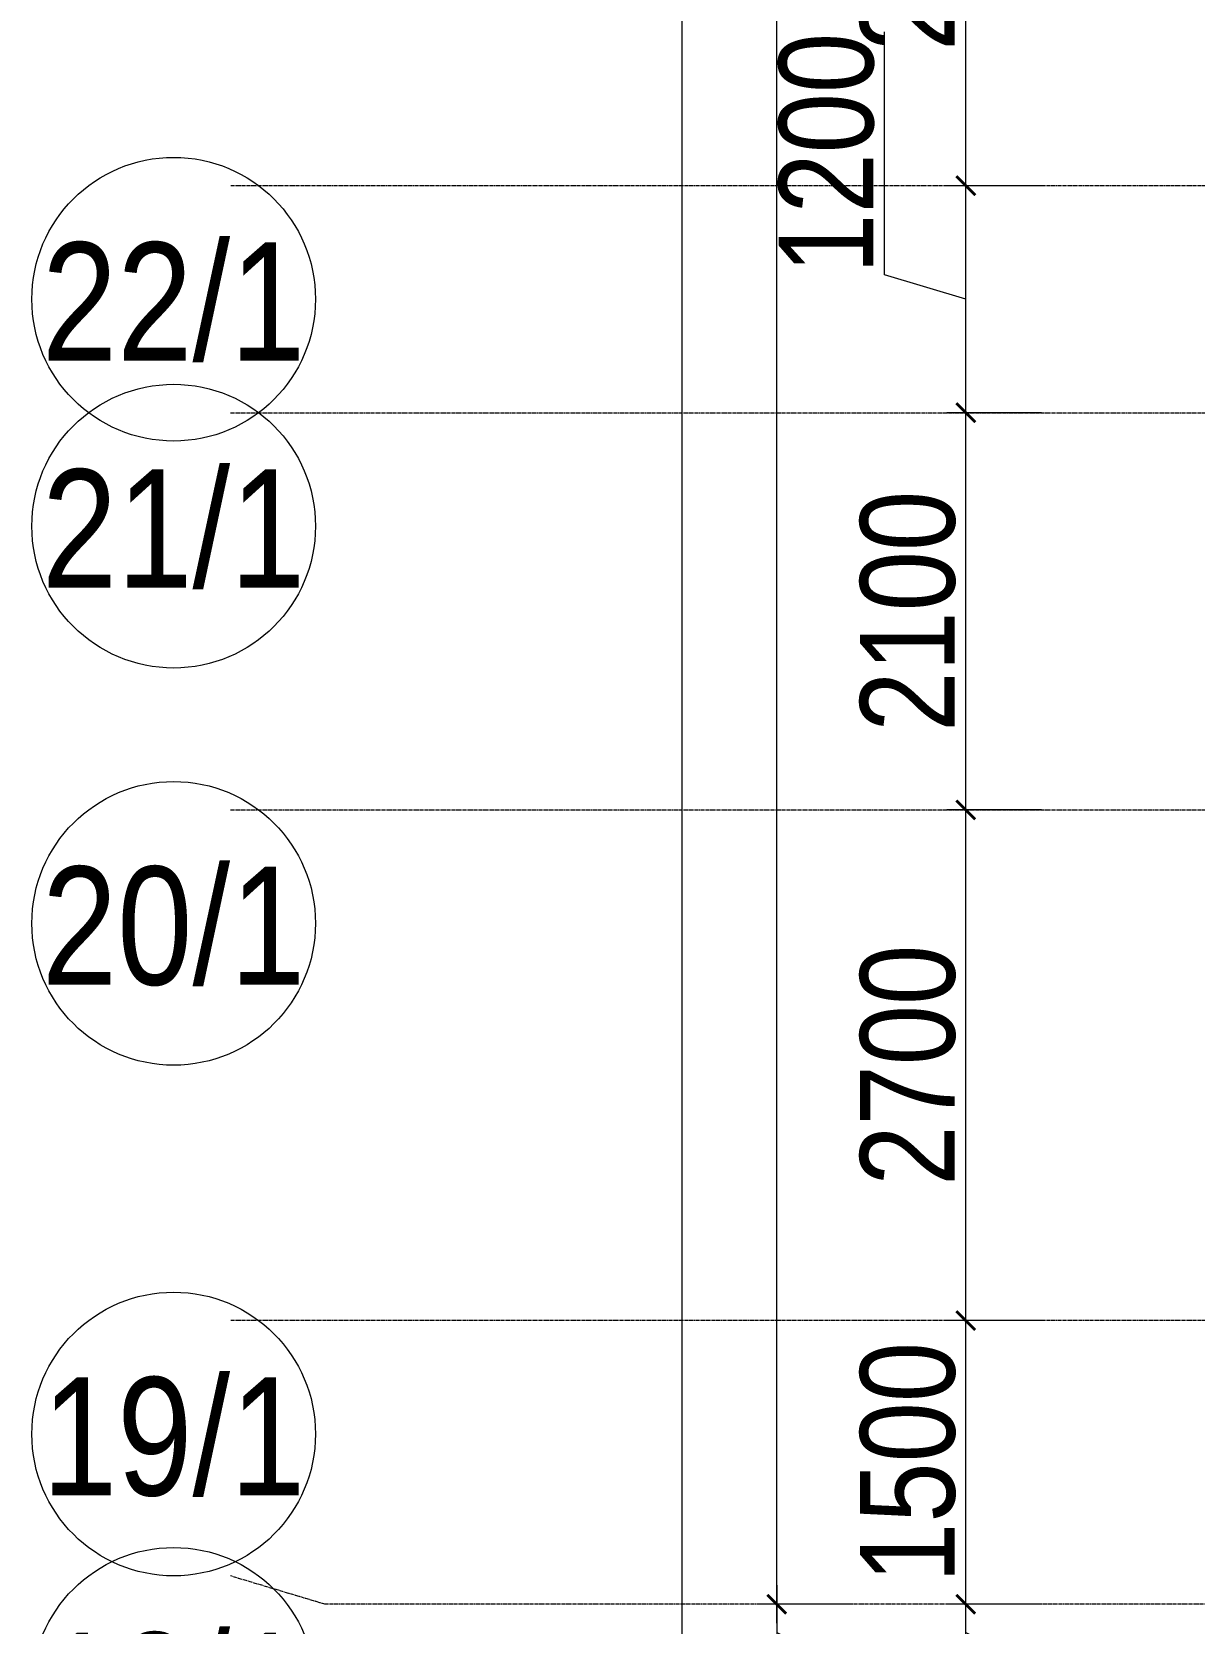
# Model space of a CAD drawing. Header units: millimetres. Extents: x 538266 to 1167394, y 114608 to 637157.
# Drawn here: x 1039429 to 1045576, y 565369 to 573782 of the extents above; entities that cross this region are included whole.
import ezdxf
from ezdxf.enums import TextEntityAlignment as Align

# ---------------------------------------------------------------- set-up
doc = ezdxf.new("R2010")
doc.units = ezdxf.units.MM
doc.linetypes.add('CENTER2', pattern=[28.575, 19.05, -3.175, 3.175, -3.175])
doc.layers.get('Defpoints').update_dxf_attribs({"color": 140})
doc.layers.add('РД_Оси_100', color=7, linetype='Continuous', lineweight=0, true_color=0x525252)
doc.layers.add('РД_Оси_размер', color=8, linetype='Continuous', lineweight=0)
doc.styles.add('style1', font='ARIALN.TTF')
doc.styles.add('ккк', font='isocpeur.ttf', dxfattribs={"width": 0.85, "oblique": 15})
doc.dimstyles.new('Dim100_ареал', dxfattribs={"dimscale": 100, "dimtxt": 2.5, "dimasz": 1, "dimexe": 1, "dimexo": 1, "dimgap": 0.5, "dimtad": 1, "dimzin": 12, "dimdsep": 46, "dimtxsty": 'style1', "dimblk": 'ARCHTICK', "dimcen": 1, "dimdle": 1, "dimclrd": 256, "dimclre": 256, "dimaunit": 1, "dimadec": 0, "dimazin": 3, "dimtfac": 1, "dimtmove": 1, "dimatfit": 3, "dimldrblk": 'OPEN30', "dimfxl": 4, "dimfxlon": 1, "dimtolj": 1, "dimtzin": 0, "dimlwd": 9, "dimlwe": 9, "dimarcsym": 0})

# ---------------------------------------------------------------- blocks, each defined once
blk = doc.blocks.new('A-iden')
at = {"linetype": 'Continuous', "lineweight": 5}
blk.add_circle((0, -4), 3, dxfattribs=at)
at = {"color": 0, "linetype": 'Continuous', "lineweight": 20, "style": 'ккк', "width": 0.85}
blk.add_attdef('ID', text='', height=8, dxfattribs=at).set_placement((0.314, -3.853), align=Align.MIDDLE_CENTER)
blk = doc.blocks.new('_ArchTick')
at = {"color": 0, "linetype": 'ByBlock', "const_width": 0.15}
blk.add_lwpolyline([(-0.5, -0.5), (0.5, 0.5)], dxfattribs=at)
blk = doc.blocks.new('*D967')
at = {"layer": 'Defpoints', "color": 0, "transparency": 16777216}
for p in [(-3565.6, 134700), (-1065.6, 134700), (-1065.6, 0)]:
    blk.add_point(p, dxfattribs=at)
at = {"layer": 'РД_Оси_размер', "lineweight": 9, "transparency": 16777216}
for p, q in [((-3565.6, -100), (-3565.6, 134800)), ((-3165.6, 134700), (-3665.6, 134700)), ((-3165.6, 0), (-3665.6, 0))]:
    blk.add_line(p, q, dxfattribs=at)
at = {"layer": 'РД_Оси_размер', "lineweight": 9, "transparency": 16777216, "xscale": 100, "yscale": 100, "zscale": 100}
for p, rotation in [((-3565.6, 134700), 90), ((-3565.6, 0), 270)]:
    blk.add_blockref('_ArchTick', p, dxfattribs=dict(at, rotation=rotation))
at = {"layer": 'РД_Оси_размер', "color": 0, "transparency": 16777216, "insert": (-3870.9, 67350), "char_height": 500, "attachment_point": 5, "rotation": 90, "style": 'style1'}
blk.add_mtext('\\A1;134700', dxfattribs=at)
blk = doc.blocks.new('_Open30')
at = {"color": 0, "linetype": 'ByBlock', "lineweight": -2}
for p, q in [((-1, 0.268), (0, 0)), ((0, 0), (-1, -0.268)), ((0, 0), (-1, 0))]:
    blk.add_line(p, q, dxfattribs=at)
blk = doc.blocks.new('*D865')
at = {"layer": 'Defpoints', "color": 0, "transparency": 16777216}
for p in [(-2065.6, 68700), (-1065.6, 68700), (-1065.6, 68400)]:
    blk.add_point(p, dxfattribs=at)
at = {"layer": 'РД_Оси_размер', "lineweight": 9, "transparency": 16777216}
for p, q in [((-2065.6, 68300), (-2065.6, 68800)), ((-1665.6, 68700), (-2165.6, 68700)), ((-2065.6, 68550), (-1559, 68298.5)), ((-1665.6, 68400), (-2165.6, 68400)), ((-1559, 68298.5), (-1559, 67294))]:
    blk.add_line(p, q, dxfattribs=at)
at = {"layer": 'РД_Оси_размер', "lineweight": 9, "transparency": 16777216, "xscale": 100, "yscale": 100, "zscale": 100}
for p, rotation in [((-2065.6, 68700), 90), ((-2065.6, 68400), 270)]:
    blk.add_blockref('_ArchTick', p, dxfattribs=dict(at, rotation=rotation))
at = {"layer": 'РД_Оси_размер', "color": 0, "transparency": 16777216, "insert": (-1864.2, 67796.2), "char_height": 500, "attachment_point": 5, "rotation": 90, "style": 'style1'}
blk.add_mtext('\\A1;300', dxfattribs=at)
blk = doc.blocks.new('*D866')
at = {"layer": 'Defpoints', "color": 0, "transparency": 16777216}
for p in [(-2065.6, 70200), (-1065.6, 70200), (-1065.6, 68700)]:
    blk.add_point(p, dxfattribs=at)
at = {"layer": 'РД_Оси_размер', "lineweight": 9, "transparency": 16777216}
for p, q in [((-2065.6, 68600), (-2065.6, 70300)), ((-1665.6, 70200), (-2165.6, 70200)), ((-1665.6, 68700), (-2165.6, 68700))]:
    blk.add_line(p, q, dxfattribs=at)
at = {"layer": 'РД_Оси_размер', "lineweight": 9, "transparency": 16777216, "xscale": 100, "yscale": 100, "zscale": 100}
for p, rotation in [((-2065.6, 70200), 90), ((-2065.6, 68700), 270)]:
    blk.add_blockref('_ArchTick', p, dxfattribs=dict(at, rotation=rotation))
at = {"layer": 'РД_Оси_размер', "color": 0, "transparency": 16777216, "insert": (-2370.9, 69450), "char_height": 500, "attachment_point": 5, "rotation": 90, "style": 'style1'}
blk.add_mtext('\\A1;1500', dxfattribs=at)
blk = doc.blocks.new('*D867')
at = {"layer": 'Defpoints', "color": 0, "transparency": 16777216}
for p in [(-2065.6, 72900), (-1065.6, 72900), (-1065.6, 70200)]:
    blk.add_point(p, dxfattribs=at)
at = {"layer": 'РД_Оси_размер', "lineweight": 9, "transparency": 16777216}
for p, q in [((-2065.6, 70100), (-2065.6, 73000)), ((-1665.6, 72900), (-2165.6, 72900)), ((-1665.6, 70200), (-2165.6, 70200))]:
    blk.add_line(p, q, dxfattribs=at)
at = {"layer": 'РД_Оси_размер', "lineweight": 9, "transparency": 16777216, "xscale": 100, "yscale": 100, "zscale": 100}
for p, rotation in [((-2065.6, 72900), 90), ((-2065.6, 70200), 270)]:
    blk.add_blockref('_ArchTick', p, dxfattribs=dict(at, rotation=rotation))
at = {"layer": 'РД_Оси_размер', "color": 0, "transparency": 16777216, "insert": (-2370.9, 71550), "char_height": 500, "attachment_point": 5, "rotation": 90, "style": 'style1'}
blk.add_mtext('\\A1;2700', dxfattribs=at)
blk = doc.blocks.new('*D868')
at = {"layer": 'Defpoints', "color": 0, "transparency": 16777216}
for p in [(-2065.6, 75000), (-1065.6, 75000), (-1065.6, 72900)]:
    blk.add_point(p, dxfattribs=at)
at = {"layer": 'РД_Оси_размер', "lineweight": 9, "transparency": 16777216}
for p, q in [((-2065.6, 72800), (-2065.6, 75100)), ((-1665.6, 75000), (-2165.6, 75000)), ((-1665.6, 72900), (-2165.6, 72900))]:
    blk.add_line(p, q, dxfattribs=at)
at = {"layer": 'РД_Оси_размер', "lineweight": 9, "transparency": 16777216, "xscale": 100, "yscale": 100, "zscale": 100}
for p, rotation in [((-2065.6, 75000), 90), ((-2065.6, 72900), 270)]:
    blk.add_blockref('_ArchTick', p, dxfattribs=dict(at, rotation=rotation))
at = {"layer": 'РД_Оси_размер', "color": 0, "transparency": 16777216, "insert": (-2370.9, 73950), "char_height": 500, "attachment_point": 5, "rotation": 90, "style": 'style1'}
blk.add_mtext('\\A1;2100', dxfattribs=at)
blk = doc.blocks.new('*D869')
at = {"layer": 'Defpoints', "color": 0, "transparency": 16777216}
for p in [(-2065.6, 76200), (-1065.6, 76200), (-1065.6, 75000)]:
    blk.add_point(p, dxfattribs=at)
at = {"layer": 'РД_Оси_размер', "lineweight": 9, "transparency": 16777216}
for p, q in [((-2495.9, 75729.1), (-2495.9, 77013.6)), ((-2065.6, 74900), (-2065.6, 76300)), ((-1665.6, 76200), (-2165.6, 76200)), ((-2065.6, 75600), (-2495.9, 75729.1)), ((-1665.6, 75000), (-2165.6, 75000))]:
    blk.add_line(p, q, dxfattribs=at)
at = {"layer": 'РД_Оси_размер', "lineweight": 9, "transparency": 16777216, "xscale": 100, "yscale": 100, "zscale": 100}
for p, rotation in [((-2065.6, 76200), 90), ((-2065.6, 75000), 270)]:
    blk.add_blockref('_ArchTick', p, dxfattribs=dict(at, rotation=rotation))
at = {"layer": 'РД_Оси_размер', "color": 0, "transparency": 16777216, "insert": (-2801.2, 76371.3), "char_height": 500, "attachment_point": 5, "rotation": 90, "style": 'style1'}
blk.add_mtext('\\A1;1200', dxfattribs=at)
blk = doc.blocks.new('*D870')
at = {"layer": 'Defpoints', "color": 0, "transparency": 16777216}
for p in [(-2065.6, 78900), (-1065.6, 78900), (-1065.6, 76200)]:
    blk.add_point(p, dxfattribs=at)
at = {"layer": 'РД_Оси_размер', "lineweight": 9, "transparency": 16777216}
for p, q in [((-2065.6, 76100), (-2065.6, 79000)), ((-1665.6, 78900), (-2165.6, 78900)), ((-1665.6, 76200), (-2165.6, 76200))]:
    blk.add_line(p, q, dxfattribs=at)
at = {"layer": 'РД_Оси_размер', "lineweight": 9, "transparency": 16777216, "xscale": 100, "yscale": 100, "zscale": 100}
for p, rotation in [((-2065.6, 78900), 90), ((-2065.6, 76200), 270)]:
    blk.add_blockref('_ArchTick', p, dxfattribs=dict(at, rotation=rotation))
at = {"layer": 'РД_Оси_размер', "color": 0, "transparency": 16777216, "insert": (-2370.9, 77550), "char_height": 500, "attachment_point": 5, "rotation": 90, "style": 'style1'}
blk.add_mtext('\\A1;2700', dxfattribs=at)
blk = doc.blocks.new('*D896')
at = {"layer": 'Defpoints', "color": 0, "transparency": 16777216}
for p in [(-3065.6, 100500), (-1065.6, 100500), (-1065.6, 68700)]:
    blk.add_point(p, dxfattribs=at)
at = {"layer": 'РД_Оси_размер', "lineweight": 9, "transparency": 16777216}
for p, q in [((-3065.6, 68600), (-3065.6, 100600)), ((-2665.6, 100500), (-3165.6, 100500)), ((-2665.6, 68700), (-3165.6, 68700))]:
    blk.add_line(p, q, dxfattribs=at)
at = {"layer": 'РД_Оси_размер', "lineweight": 9, "transparency": 16777216, "xscale": 100, "yscale": 100, "zscale": 100}
for p, rotation in [((-3065.6, 100500), 90), ((-3065.6, 68700), 270)]:
    blk.add_blockref('_ArchTick', p, dxfattribs=dict(at, rotation=rotation))
at = {"layer": 'РД_Оси_размер', "color": 0, "transparency": 16777216, "insert": (-3370.9, 84600), "char_height": 500, "attachment_point": 5, "rotation": 90, "style": 'style1'}
blk.add_mtext('\\A1;31800', dxfattribs=at)
blk = doc.blocks.new('*D897')
at = {"layer": 'Defpoints', "color": 0, "transparency": 16777216}
for p in [(-1065.6, 68700), (-3065.6, 68400), (-1065.6, 68400)]:
    blk.add_point(p, dxfattribs=at)
at = {"layer": 'РД_Оси_размер', "lineweight": 9, "transparency": 16777216}
for p, q in [((-3065.6, 68800), (-3065.6, 68300)), ((-2665.6, 68700), (-3165.6, 68700)), ((-3065.6, 68550), (-2565.6, 68292.1)), ((-2665.6, 68400), (-3165.6, 68400)), ((-2565.6, 68292.1), (-2565.6, 67287.6))]:
    blk.add_line(p, q, dxfattribs=at)
at = {"layer": 'РД_Оси_размер', "lineweight": 9, "transparency": 16777216, "xscale": 100, "yscale": 100, "zscale": 100}
for p, rotation in [((-3065.6, 68700), 90), ((-3065.6, 68400), 270)]:
    blk.add_blockref('_ArchTick', p, dxfattribs=dict(at, rotation=rotation))
at = {"layer": 'РД_Оси_размер', "color": 0, "transparency": 16777216, "insert": (-2870.9, 67789.8), "char_height": 500, "attachment_point": 5, "rotation": 90, "style": 'style1'}
blk.add_mtext('\\A1;300', dxfattribs=at)
blk = doc.blocks.new('СОШ_2200_АР_ОСИ_М100_28.05.24')
at = {"layer": 'РД_Оси_100', "color": 251, "linetype": 'CENTER2', "true_color": 0x636466}
for p, q in [((119910, 76200), (-5954.958, 76200)), ((-5954.958, 75000), (119910, 75000)), ((-5954.958, 72900), (95715.503, 72900))]:
    blk.add_line(p, q, dxfattribs=at)
for points in [[(119910, 70200), (-5954.958, 70200)], [(95715.503, 68700), (-5454.958, 68700), (-5954.958, 68850)]]:
    blk.add_lwpolyline(points, dxfattribs=at)
at = {"layer": 'РД_Оси_100', "color": 251, "true_color": 0x636466}
ref = blk.add_blockref('A-iden', (-6254.958, 76600), dxfattribs=dict(at, xscale=250, yscale=250, zscale=250))
ref.add_attrib('ID', '22/1', dxfattribs={"layer": '0', "linetype": 'Continuous', "height": 625, "style": 'style1'}).set_placement((-6254.958, 75600), align=Align.MIDDLE)
ref = blk.add_blockref('A-iden', (-6254.958, 75400), dxfattribs=dict(at, xscale=250, yscale=250, zscale=250))
ref.add_attrib('ID', '21/1', dxfattribs={"layer": '0', "linetype": 'Continuous', "height": 625, "style": 'style1'}).set_placement((-6254.958, 74400), align=Align.MIDDLE)
ref = blk.add_blockref('A-iden', (-6254.958, 73300), dxfattribs=dict(at, xscale=250, yscale=250, zscale=250))
ref.add_attrib('ID', '20/1', dxfattribs={"layer": '0', "linetype": 'Continuous', "height": 625, "style": 'style1'}).set_placement((-6254.958, 72300), align=Align.MIDDLE)
ref = blk.add_blockref('A-iden', (-6254.958, 70600), dxfattribs=dict(at, xscale=250, yscale=250, zscale=250))
ref.add_attrib('ID', '19/1', dxfattribs={"layer": '0', "linetype": 'Continuous', "height": 625, "style": 'style1'}).set_placement((-6254.958, 69600), align=Align.MIDDLE)
ref = blk.add_blockref('A-iden', (-6254.958, 69250), dxfattribs=dict(at, xscale=250, yscale=250, zscale=250))
ref.add_attrib('ID', '18/1', dxfattribs={"layer": '0', "linetype": 'Continuous', "height": 625, "style": 'style1'}).set_placement((-6254.958, 68250), align=Align.MIDDLE)
at = {"layer": 'РД_Оси_размер', "color": 251, "true_color": 0x636466}
for base, p1, p2, picture, middle in [((-3565.603, 134700), (-1065.603, 0), (-1065.603, 134700), '*D967', (-3870.889, 67350)), ((-3065.603, 100500), (-1065.603, 68700), (-1065.603, 100500), '*D896', (-3370.889, 84600)), ((-2065.603, 78900), (-1065.603, 76200), (-1065.603, 78900), '*D870', (-2370.889, 77550)), ((-2065.603, 76200), (-1065.603, 75000), (-1065.603, 76200), '*D869', (-2801.176, 75779.086)), ((-2065.603, 75000), (-1065.603, 72900), (-1065.603, 75000), '*D868', (-2370.889, 73950)), ((-2065.603, 72900), (-1065.603, 70200), (-1065.603, 72900), '*D867', (-2370.889, 71550)), ((-2065.603, 70200), (-1065.603, 68700), (-1065.603, 70200), '*D866', (-2370.889, 69450))]:
    dim = blk.add_linear_dim(base=base, p1=p1, p2=p2, angle=90, dimstyle='Dim100_ареал', override={"dimtxt": 5}, dxfattribs=at)
    dim.commit()
    dim.dimension.update_dxf_attribs({"geometry": picture, "text_midpoint": middle})
for base, p1, p2, picture, middle in [((-3065.603, 68400), (-1065.603, 68700), (-1065.603, 68400), '*D897', (-2565.603, 68242.057)), ((-2065.603, 68700), (-1065.603, 68400), (-1065.603, 68700), '*D865', (-1558.961, 68248.494))]:
    dim = blk.add_linear_dim(base=base, p1=p1, p2=p2, angle=90, dimstyle='Dim100_ареал', override={"dimtxt": 5}, dxfattribs=at)
    dim.commit()
    dim.dimension.update_dxf_attribs({"geometry": picture, "text_midpoint": middle, "dimtype": 160})

msp = doc.modelspace()

# ---------------------------------------------------------------- block references
at = {"layer": 'РД_Оси_100', "lineweight": 25}
msp.add_blockref('СОШ_2200_АР_ОСИ_М100_28.05.24', (1046433.6, 496768.7), dxfattribs=at)

doc.saveas('drawing.dxf')
